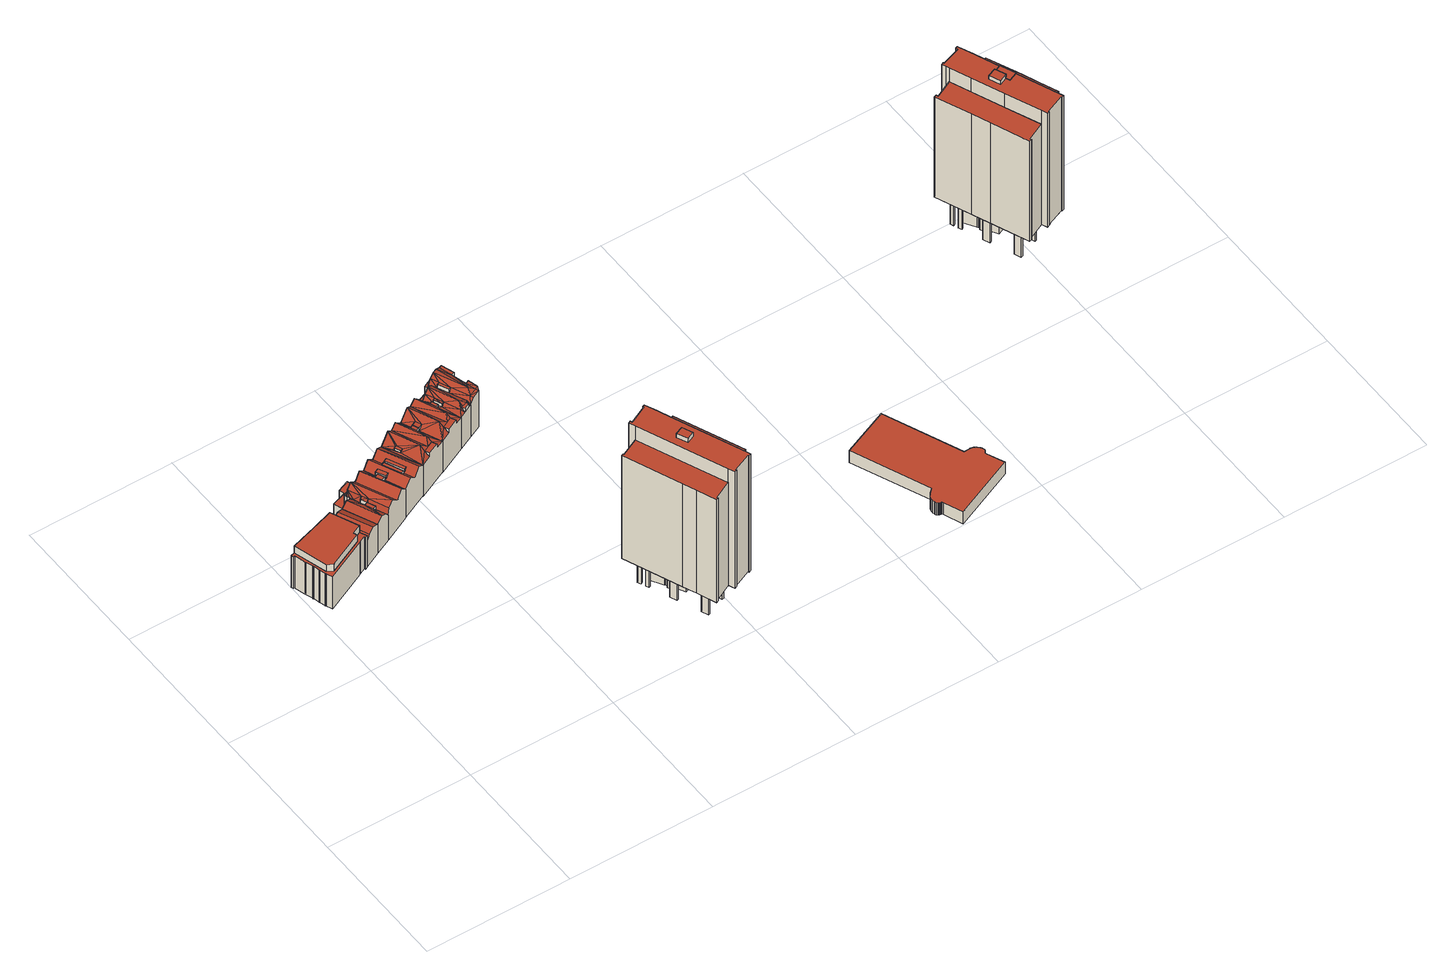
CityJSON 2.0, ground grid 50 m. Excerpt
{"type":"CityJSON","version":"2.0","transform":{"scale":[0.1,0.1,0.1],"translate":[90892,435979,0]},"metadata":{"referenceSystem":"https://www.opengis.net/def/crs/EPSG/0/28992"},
"CityObjects":{
"building1":{"type":"Building","attributes":{"measuredHeight":16.17,"yearOfConstruction":1994,"LAAGSTE_BOUWLAAG":"0","AANTAL_BOUWLAGEN":"5","AANTAL_ADRESSEN":"11","WIJK":"Delfshaven","PANDSOORT":"Ingesloten hoekpand","BUURT":"Nieuwe Westen","HOOGSTE_BOUWLAAG":"4"},"address":[{"CountryName":"Nederland","LocalityName":"Rotterdam","ThoroughfareNumber":"152-166","ThoroughfareName":"Schonebergerweg","PostalCode":"3023ZP"}],"children":["building1-1","building1-2"]},
"building1-1":{"type":"BuildingPart","parents":["building1"],"geometry":[{"type":"Solid","lod":"2","boundaries":[[[[0,1,2,3]],[[4,5,6,7]],[[8,9,10,11]],[[5,0,3,6]],[[7,12,13,4]],[[14,15,16,17]],[[12,18,19,13]],[[18,20,21,19]],[[22,21,20,23]],[[15,22,23,16]],[[24,25,26,27]],[[28,24,27,29]],[[30,28,29,31]],[[32,33,34,35]],[[35,36,37,32]],[[38,39,40,41]],[[42,10,9,43]],[[44,40,39,45]],[[33,30,31,34]],[[46,47,48,49]],[[25,14,17,26]],[[47,2,1,48]],[[50,51,52,53]],[[54,50,53,55]],[[56,54,55,57]],[[51,44,45,52]],[[57,42,43,56]],[[58,59,60,61]],[[59,62,63,60]],[[61,46,49,58]],[[62,8,11,63]],[[0,5,4,13,19,21,22,15,14,25,24,28,30,33,32,37,64,65,66,67,41,40,44,51,50,54,56,43,9,8,62,59,58,49,48,1]],[[26,17,16,23,20,18,12,7,6,3,2,47,46,61,60,63,11,10,42,57,55,53,52,45,39,38,68,69,70,71,36,35,34,31,29,27]],[[36,71,64,37]],[[65,64,71,70]],[[68,38,41,67]],[[70,69,66,65]],[[69,68,67,66]]]],"semantics":{"surfaces":[{"type":"WallSurface"},{"type":"RoofSurface"},{"type":"GroundSurface"},{"type":"ClosureSurface"}],"values":[[0,0,0,0,0,0,0,0,0,0,0,0,0,0,0,0,0,0,0,0,0,0,0,0,0,0,0,0,0,0,0,1,2,3,3,3,3,3]]}}]},
"building1-2":{"type":"BuildingPart","parents":["building1"],"geometry":[{"type":"Solid","lod":"2","boundaries":[[[[72,37,36,73,74]],[[75,76,41,67]],[[77,75,67,66]],[[72,78,64,37]],[[76,79,80,38,41]],[[73,80,79,74]],[[65,64,78,81]],[[81,77,66,65]],[[72,74,79,76,75,77,81,78]],[[36,71,70,69,68,38,80,73]],[[70,71,64,65]],[[65,66,69,70]],[[37,64,71,36]],[[67,41,38,68]],[[66,67,68,69]]]],"semantics":{"surfaces":[{"type":"WallSurface"},{"type":"RoofSurface"},{"type":"GroundSurface"},{"type":"ClosureSurface"}],"values":[[0,0,0,0,0,0,0,0,1,2,3,3,3,3,3]]}}]},
"building2":{"type":"Building","attributes":{"measuredHeight":13.47,"yearOfConstruction":1908,"LAAGSTE_BOUWLAAG":"-0.5","AANTAL_BOUWLAGEN":"5","AANTAL_ADRESSEN":"2","WIJK":"Delfshaven","PANDSOORT":"Tussenpand","BUURT":"Nieuwe Westen","HOOGSTE_BOUWLAAG":"2"},"address":[{"CountryName":"Nederland","LocalityName":"Rotterdam","ThoroughfareNumber":"299-299","ThoroughfareName":"Rochussenstraat","PostalCode":"3023DE"}],"geometry":[{"type":"Solid","lod":"2","boundaries":[[[[82,83,84]],[[85,86,87]],[[88,89,90,91]],[[92,90,89,93]],[[87,86,94,95,92,93,96,97,98,84,83]],[[99,100,101,97,96,102]],[[103,95,94,104]],[[105,106,107,108]],[[106,103,104,107]],[[108,99,102,88,91,105]],[[85,87,83,82]],[[103,106,105,91,90,92,95]],[[99,108,107,100]],[[97,101,82,84,98]],[[85,104,94]],[[85,94,86]],[[82,101,100,107,104,85]],[[88,102,96,93,89]]]],"semantics":{"surfaces":[{"type":"WallSurface"},{"type":"RoofSurface"},{"type":"GroundSurface"}],"values":[[0,0,0,0,0,0,0,0,0,0,1,1,1,1,1,1,1,2]]}}]},
"building3":{"type":"Building","attributes":{"measuredHeight":13.5,"yearOfConstruction":1908,"LAAGSTE_BOUWLAAG":"-0.5","AANTAL_BOUWLAGEN":"4","AANTAL_ADRESSEN":"3","WIJK":"Delfshaven","PANDSOORT":"Tussenpand","BUURT":"Nieuwe Westen","HOOGSTE_BOUWLAAG":"1"},"address":[{"CountryName":"Nederland","LocalityName":"Rotterdam","ThoroughfareNumber":"297-297","ThoroughfareName":"Rochussenstraat","PostalCode":"3023DE"}],"geometry":[{"type":"Solid","lod":"2","boundaries":[[[[109,105,108,110]],[[111,109,110,112]],[[113,114,115]],[[116,111,112,117]],[[116,117,118,114,113,119,120,121,122,123,124]],[[105,91,125,126,99,108]],[[126,122,121,127,128,99]],[[119,129,120]],[[123,125,91,124]],[[118,112,115]],[[118,117,112]],[[114,118,115]],[[127,129,128]],[[129,115,128]],[[115,112,110]],[[128,115,110]],[[128,110,108,99]],[[119,113,115,129]],[[105,109,111,116,124,91]],[[121,129,127]],[[121,120,129]],[[122,126,125,123]]]],"semantics":{"surfaces":[{"type":"WallSurface"},{"type":"RoofSurface"},{"type":"GroundSurface"}],"values":[[0,0,0,0,0,0,0,0,0,1,1,1,1,1,1,1,1,1,1,1,1,2]]}}]},
"building4":{"type":"Building","attributes":{"measuredHeight":14.55,"yearOfConstruction":1909,"LAAGSTE_BOUWLAAG":"-1","AANTAL_BOUWLAGEN":"5","AANTAL_ADRESSEN":"6","WIJK":"Delfshaven","PANDSOORT":"Tussenpand","BUURT":"Nieuwe Westen","HOOGSTE_BOUWLAAG":"3"},"address":[{"CountryName":"Nederland","LocalityName":"Rotterdam","ThoroughfareNumber":"291-291","ThoroughfareName":"Rochussenstraat","PostalCode":"3023DE"}],"children":["building4-1","building4-2"]},
"building4-1":{"type":"BuildingPart","attributes":{"measuredHeight":4.41},"parents":["building4"],"geometry":[{"type":"Solid","lod":"2","boundaries":[[[[130,131,132,133]],[[134,130,133,135]],[[136,134,135,137]],[[131,138,139,132]],[[140,141,142,143]],[[141,136,137,142]],[[133,132,139,143,142,137,135]],[[141,140,138,131,130,134,136]],[[138,140,143,139]]]],"semantics":{"surfaces":[{"type":"WallSurface"},{"type":"RoofSurface"},{"type":"GroundSurface"},{"type":"ClosureSurface"}],"values":[[0,0,0,0,0,0,1,2,3]]}}]},
"building4-2":{"type":"BuildingPart","attributes":{"measuredHeight":14.55},"parents":["building4"],"geometry":[{"type":"Solid","lod":"2","boundaries":[[[[144,145,118,117,146,123,122,147,120,114]],[[148,149,150]],[[151,152,143,139]],[[153,154,155]],[[156,157,158,159,160,150,149,155,154]],[[159,158,140,143,152]],[[161,151,139,138,162,163,164]],[[162,123,146,163]],[[159,165,166,160]],[[167,166,165,168]],[[169,167,168,170]],[[171,169,170,172]],[[147,122,157,156,173,174,175,176]],[[145,177,118]],[[114,178,144]],[[164,171,172,161]],[[145,144,178]],[[178,176,175]],[[149,148,153,155]],[[148,166,153]],[[146,117,171]],[[177,178,169]],[[153,156,154]],[[117,177,171]],[[169,171,177]],[[146,171,163]],[[166,173,153]],[[114,120,147,176,178]],[[160,148,150]],[[166,148,160]],[[171,164,163]],[[117,118,177]],[[178,175,169]],[[153,173,156]],[[166,167,174,173]],[[175,174,167,169]],[[145,178,177]],[[152,151,161,172,170,168,165,159]],[[122,123,162,138,140,158,157]],[[140,138,139,143]]]],"semantics":{"surfaces":[{"type":"WallSurface"},{"type":"RoofSurface"},{"type":"GroundSurface"},{"type":"ClosureSurface"}],"values":[[0,0,0,0,0,0,0,0,0,0,0,0,0,0,0,0,1,1,1,1,1,1,1,1,1,1,1,1,1,1,1,1,1,1,1,1,1,1,2,3]]}}]},
"building5":{"type":"Building","attributes":{"measuredHeight":15.19,"yearOfConstruction":1909,"LAAGSTE_BOUWLAAG":"0","AANTAL_BOUWLAGEN":"4","AANTAL_ADRESSEN":"7","WIJK":"Delfshaven","PANDSOORT":"Tussenpand","BUURT":"Nieuwe Westen","HOOGSTE_BOUWLAAG":"3"},"address":[{"CountryName":"Nederland","LocalityName":"Rotterdam","ThoroughfareNumber":"289-289","ThoroughfareName":"Rochussenstraat","PostalCode":"3023DE"}],"children":["building5-1","building5-2","building5-3"],"geometry":[{"type":"Solid","lod":"2","boundaries":[[[[179,180,181]],[[180,182,183,181]],[[182,184,183]],[[179,181,183,184]],[[185,186,187]],[[186,188,189,187]],[[188,190,189]],[[189,190,185,187]],[[191,192,193,194]],[[195,191,194]],[[192,196,193]],[[196,195,194,193]],[[156,197,198,199,200,201,202]],[[203,204,199,198,205,206]],[[207,160,208,209,210,206,205]],[[160,207,197,156,154,150]],[[209,211,212,210]],[[203,213,214,204]],[[211,214,213,212]],[[199,204,214]],[[199,214,200]],[[160,150,154,156,202,208],[180,179,184,182]],[[203,206,210,212,213]],[[201,211,209,208,202],[185,190,188,186]],[[200,214,211,201],[195,196,192,191]],[[207,205,198,197]]]],"semantics":{"surfaces":[{"type":"WallSurface"},{"type":"RoofSurface"},{"type":"GroundSurface"}],"values":[[0,0,0,1,0,0,0,1,0,0,0,1,0,0,0,0,0,0,0,1,1,1,1,1,1,2]]}}]},
"building5-1":{"type":"BuildingInstallation","parents":["building5"],"geometry":[{"type":"MultiSurface","lod":"2","boundaries":[[[196,195,194,193]],[[191,192,193,194]],[[195,191,194]],[[192,196,193]]],"semantics":{"surfaces":[{"type":"RoofSurface"},{"type":"WallSurface"}],"values":[0,1,1,1]}}]},
"building5-2":{"type":"BuildingInstallation","parents":["building5"],"geometry":[{"type":"MultiSurface","lod":"2","boundaries":[[[179,181,183,184]],[[179,180,181]],[[180,182,183,181]],[[182,184,183]]],"semantics":{"surfaces":[{"type":"RoofSurface"},{"type":"WallSurface"}],"values":[0,1,1,1]}}]},
"building5-3":{"type":"BuildingInstallation","parents":["building5"],"geometry":[{"type":"MultiSurface","lod":"2","boundaries":[[[189,190,185,187]],[[185,186,187]],[[186,188,189,187]],[[188,190,189]]],"semantics":{"surfaces":[{"type":"RoofSurface"},{"type":"WallSurface"}],"values":[0,1,1,1]}}]},
"building6":{"type":"Building","attributes":{"measuredHeight":16.14,"yearOfConstruction":1908,"LAAGSTE_BOUWLAAG":0,"AANTAL_BOUWLAGEN":4,"AANTAL_ADRESSEN":5,"WIJK":"Delfshaven","PANDSOORT":"Tussenpand","BUURT":"Nieuwe Westen","HOOGSTE_BOUWLAAG":3},"address":[{"CountryName":"Nederland","LocalityName":"Rotterdam","ThoroughfareNumber":"285-285","ThoroughfareName":"Rochussenstraat","PostalCode":"3023DE"}],"children":["building6-1"],"geometry":[{"type":"Solid","lod":"2","boundaries":[[[[215,216,217,218]],[[217,216,219,220]],[[220,219,221]],[[218,217,220,221,222]],[[223,224,225,226,227,199,228,229]],[[230,231,232,233]],[[234,235,236,237]],[[231,238,204,232]],[[235,230,233,236]],[[239,240,241]],[[241,240,242]],[[243,244,245]],[[226,246,227]],[[247,248,249,250]],[[251,252,253]],[[225,224,239]],[[204,238,249,248,228,199]],[[229,247,250,234,237,244,243,251,253,223]],[[227,246,199]],[[246,241,242]],[[199,246,242]],[[252,245,236]],[[245,244,237]],[[239,254,240]],[[254,252,236]],[[239,223,254]],[[223,253,254]],[[253,252,254]],[[236,245,237]],[[224,223,239]],[[226,225,239,241,246]],[[233,254,236]],[[233,240,254]],[[233,242,240]],[[233,232,242]],[[222,232,218]],[[204,199,219]],[[216,204,219]],[[215,218,204]],[[204,218,232]],[[219,199,242]],[[242,232,222]],[[215,204,216]],[[219,242,221]],[[221,242,222]],[[235,234,250,249,238,231,230]],[[245,252,251,243]],[[229,228,248,247]]]],"semantics":{"surfaces":[{"type":"WallSurface"},{"type":"RoofSurface"},{"type":"GroundSurface"}],"values":[[0,0,0,1,0,0,0,0,0,0,0,0,0,0,0,0,0,0,1,1,1,1,1,1,1,1,1,1,1,1,1,1,1,1,1,1,1,1,1,1,1,1,1,1,1,1,1,2]]}}]},
"building6-1":{"type":"BuildingInstallation","parents":["building6"],"geometry":[{"type":"MultiSurface","lod":"2","boundaries":[[[215,216,217,218]],[[217,216,219,220]],[[220,219,221]],[[218,217,220,221,222]]],"semantics":{"surfaces":[{"type":"WallSurface"},{"type":"RoofSurface"}],"values":[0,0,0,1]}}]},
"building7":{"type":"Building","attributes":{"measuredHeight":16.16,"yearOfConstruction":1908,"LAAGSTE_BOUWLAAG":-1,"AANTAL_BOUWLAGEN":5,"AANTAL_ADRESSEN":5,"WIJK":"Delfshaven","PANDSOORT":"Tussenpand","BUURT":"Nieuwe Westen","HOOGSTE_BOUWLAAG":3},"address":[{"CountryName":"Nederland","LocalityName":"Rotterdam","ThoroughfareNumber":"281-281","ThoroughfareName":"Rochussenstraat","PostalCode":"3023DE"}],"children":["building7-1"],"geometry":[{"type":"Solid","lod":"2","boundaries":[[[[255,256,257]],[[258,259,256,255]],[[260,259,258]],[[260,258,255,257]],[[261,262,263,264]],[[265,261,264,266]],[[262,234,237,263]],[[267,265,266,268]],[[267,268,269,270,271,272,273,274,275,276,277]],[[278,279,280]],[[271,270,281]],[[274,279,278,282,283,223,284,275]],[[272,285,273]],[[282,286,283]],[[223,253,244,237,234,250,287,284]],[[276,287,250,277]],[[288,264,289]],[[288,266,264]],[[290,264,263]],[[289,264,290]],[[253,256,244]],[[237,259,260]],[[256,290,257]],[[263,237,260]],[[257,263,260]],[[244,259,237]],[[223,256,253]],[[290,263,257]],[[244,256,259]],[[256,223,290]],[[271,281,285,272]],[[289,286,282,278,280]],[[289,290,286]],[[283,286,223]],[[286,290,223]],[[274,273,288]],[[285,281,266]],[[269,268,266]],[[270,269,281]],[[281,269,266]],[[288,285,266]],[[273,285,288]],[[277,250,234,262,261,265,267]],[[280,288,289]],[[274,280,279]],[[274,288,280]],[[275,284,287,276]]]],"semantics":{"surfaces":[{"type":"WallSurface"},{"type":"RoofSurface"},{"type":"GroundSurface"}],"values":[[0,0,0,1,0,0,0,0,0,0,0,0,0,0,0,0,1,1,1,1,1,1,1,1,1,1,1,1,1,1,1,1,1,1,1,1,1,1,1,1,1,1,1,1,1,1,2]]}}]},
"building7-1":{"type":"BuildingInstallation","parents":["building7"],"geometry":[{"type":"MultiSurface","lod":"2","boundaries":[[[255,256,257]],[[258,259,256,255]],[[260,259,258]],[[260,258,255,257]]],"semantics":{"surfaces":[{"type":"WallSurface"},{"type":"RoofSurface"}],"values":[0,0,0,1]}}]},
"building8":{"type":"Building","attributes":{"measuredHeight":15.96,"yearOfConstruction":1909,"LAAGSTE_BOUWLAAG":-1,"AANTAL_BOUWLAGEN":5,"AANTAL_ADRESSEN":3,"WIJK":"Delfshaven","PANDSOORT":"Tussenpand","BUURT":"Nieuwe Westen","HOOGSTE_BOUWLAAG":3},"address":[{"CountryName":"Nederland","LocalityName":"Rotterdam","ThoroughfareNumber":"279-279","ThoroughfareName":"Rochussenstraat","PostalCode":"3023DE"}],"children":["building8-1"]},
"building8-1":{"type":"BuildingPart","parents":["building8"],"geometry":[{"type":"Solid","lod":"2","boundaries":[[[[276,291,292,293,294]],[[295,276,294,296]],[[297,298,299,300,301]],[[302,303,304,305]],[[301,302,305,297]],[[296,304,303,295]],[[299,298,297,305,304,296,294,293,292,306,307,308]],[[301,300,309,310,311,291,276,295,303,302]],[[308,307,310,309]],[[306,292,291,311]],[[307,306,311,310]],[[299,308,309,300]]]],"semantics":{"surfaces":[{"type":"WallSurface"},{"type":"RoofSurface"},{"type":"GroundSurface"},{"type":"ClosureSurface"}],"values":[[0,0,0,0,0,0,1,2,3,3,3,3]]}}]},
"building9":{"type":"Building","children":["building9-1"],"geometry":[{"type":"Solid","lod":"2","boundaries":[[[[312,313,314]],[[315,316,317]],[[315,317,312,314]],[[313,318,316,315,314]],[[319,274,275,320]],[[299,308,321,322]],[[323,324,325,326]],[[327,325,324]],[[307,306,328,329]],[[306,292,269,328]],[[308,307,329,321]],[[299,322,319,320,300]],[[274,273,270,269,292,291,275]],[[330,323,326]],[[329,331,321]],[[331,332,321]],[[331,330,333]],[[329,327,330]],[[331,329,330]],[[328,327,329]],[[327,323,330]],[[327,324,323]],[[317,316,333]],[[332,312,319]],[[313,331,318]],[[319,312,317]],[[331,316,318]],[[333,316,331]],[[312,332,313]],[[274,317,333]],[[319,317,274]],[[332,331,313]],[[333,330,326]],[[270,325,269]],[[325,327,328]],[[269,325,328]],[[274,333,326]],[[326,325,273]],[[273,325,270]],[[274,326,273]],[[322,332,319]],[[322,321,332]],[[310,309,300,320,275,291,311]],[[300,309,308,299]],[[311,291,292,306]],[[309,310,307,308]],[[310,311,306,307]]]],"semantics":{"surfaces":[{"type":"WallSurface"},{"type":"RoofSurface"},{"type":"GroundSurface"},{"type":"ClosureSurface"}],"values":[[0,0,0,1,0,0,0,0,0,0,0,0,0,0,1,1,1,1,1,1,1,1,1,1,1,1,1,1,1,1,1,1,1,1,1,1,1,1,1,1,1,1,2,3,3,3,3]]}}]},
"building9-1":{"type":"BuildingInstallation","parents":["building9"],"geometry":[{"type":"MultiSurface","lod":"2","boundaries":[[[312,313,314]],[[315,316,317]],[[315,317,312,314]],[[313,318,316,315,314]]],"semantics":{"surfaces":[{"type":"WallSurface"},{"type":"RoofSurface"}],"values":[0,0,0,1]}}]},
"building10":{"type":"Building","attributes":{"measuredHeight":58.05,"yearOfConstruction":2001,"LAAGSTE_BOUWLAAG":"0","AANTAL_BOUWLAGEN":"18","AANTAL_ADRESSEN":"73","WIJK":"Delfshaven","PANDSOORT":"Tussenpand","BUURT":"Nieuwe Westen","HOOGSTE_BOUWLAAG":"17"},"address":[{"CountryName":"Nederland","LocalityName":"Rotterdam","ThoroughfareNumber":"411-579","ThoroughfareName":"Coolhaven","PostalCode":"3023BA"}],"geometry":[{"type":"Solid","lod":"2","boundaries":[[[[334,335,336,337,338,339,340,341,342,343,344,345,346,347,348,349,350,351,352,353,354,355,356,357,358,359,360,361,362,363,364,365],[366,367,368,369],[370,371,372,373,374,375,376,377,378,379,380,381],[382,383,384,385],[386,387,388,389],[390,391,392,393],[394,395,396,397],[398,399,400,401],[402,403,404,405],[406,407,408,409],[410,411,412,413],[414,415,416,417],[418,419,420,421]],[[422,423,421,420]],[[424,425,345,344]],[[341,340,426,427,428]],[[429,364,363,430,431]],[[432,430,363,362]],[[431,427,426,429]],[[433,434,359,358]],[[435,432,362,361]],[[436,437,348,347]],[[437,438,349,348]],[[438,439,350,349]],[[439,440,351,350]],[[440,441,352,351]],[[441,442,353,352]],[[443,444,400,399]],[[423,445,418,421]],[[446,447,403,402]],[[448,449,377,376]],[[450,451,356,355]],[[452,446,402,405]],[[445,453,419,418]],[[454,455,369,368]],[[453,422,420,419]],[[456,457,406,409]],[[447,458,404,403]],[[444,459,401,400]],[[460,450,355,354]],[[461,462,386,389]],[[463,464,417,416]],[[465,466,467,468]],[[469,470,396,395]],[[458,452,405,404]],[[425,471,346,345]],[[472,473,394,397]],[[474,454,368,367]],[[475,456,409,408]],[[457,476,407,406]],[[477,463,416,415]],[[464,478,414,417]],[[479,480,411,410]],[[470,472,397,396]],[[481,482,413,412]],[[478,477,415,414]],[[483,484,339,338]],[[476,475,408,407]],[[455,485,366,369]],[[459,486,398,401]],[[486,443,399,398]],[[480,481,412,411]],[[473,469,395,394]],[[485,474,367,366]],[[482,479,410,413]],[[487,488,489,490]],[[491,492,493,337,494]],[[337,336,495,494]],[[434,496,360,359]],[[497,498,370,381]],[[498,499,371,370]],[[499,500,372,371]],[[500,501,373,372]],[[501,502,374,373]],[[503,504,391,390]],[[449,505,378,377]],[[506,507,393,392]],[[508,461,389,388]],[[509,510,383,382]],[[510,511,384,383]],[[502,512,375,374]],[[512,448,376,375]],[[513,514,380,379]],[[514,497,381,380]],[[505,513,379,378]],[[511,515,385,384]],[[515,509,382,385]],[[507,503,390,393]],[[504,506,392,391]],[[462,516,387,386]],[[516,508,388,387]],[[339,484,492,491,517]],[[493,483,338,337]],[[466,487,490,467]],[[518,519,335,334]],[[496,435,361,360]],[[488,465,468,489]],[[429,520,365,364]],[[520,518,334,365]],[[521,522,343,342]],[[442,460,354,353]],[[523,433,358,357]],[[519,495,336,335]],[[522,424,344,343]],[[517,426,340,339]],[[428,521,342,341]],[[436,347,346,471,524]],[[451,525,523,357,356]],[[451,436,524,525]],[[525,524,471,425,424,522,521,428,427,431,430,432,435,496,434,433,523],[467,490,489,468]],[[426,517,491,494,495,519,518,520,429]],[[465,488,487,466]],[[451,450,460,442,441,440,439,438,437,436]],[[470,469,473,472]],[[452,458,447,446]],[[423,422,453,445]],[[474,485,455,454]],[[476,457,456,475]],[[464,463,477,478]],[[499,498,497,514,513,505,449,448,512,502,501,500]],[[511,510,509,515]],[[506,504,503,507]],[[508,516,462,461]],[[484,483,493,492]],[[444,443,486,459]],[[481,480,479,482]]]],"semantics":{"surfaces":[{"type":"OuterCeilingSurface"},{"type":"WallSurface"},{"type":"RoofSurface"},{"type":"GroundSurface"}],"values":[[0,1,1,1,1,1,1,1,1,1,1,1,1,1,1,1,1,1,1,1,1,1,1,1,1,1,1,1,1,1,1,1,1,1,1,1,1,1,1,1,1,1,1,1,1,1,1,1,1,1,1,1,1,1,1,1,1,1,1,1,1,1,1,1,1,1,1,1,1,1,1,1,1,1,1,1,1,1,1,1,1,1,1,1,1,1,1,1,1,1,1,1,1,1,1,1,1,2,2,2,2,3,3,3,3,3,3,3,3,3,3,3,3,3]]}}]},
"building11":{"type":"Building","attributes":{"measuredHeight":16.43,"yearOfConstruction":1909,"LAAGSTE_BOUWLAAG":"-1","AANTAL_BOUWLAGEN":"5","AANTAL_ADRESSEN":"2","WIJK":"Delfshaven","PANDSOORT":"Ingesloten hoekpand","BUURT":"Nieuwe Westen","HOOGSTE_BOUWLAAG":"3"},"address":[{"CountryName":"Nederland","LocalityName":"Rotterdam","ThoroughfareNumber":"341","ThoroughfareName":"Heemraadssingel","PostalCode":"3023BJ"}],"geometry":[{"type":"Solid","lod":"2","boundaries":[[[[526,527,528,529,530,531,532,533,534,535]],[[533,301,536,534]],[[537,538,539]],[[319,320,540,541,542]],[[538,543,544,539]],[[530,529,545]],[[535,546,547,526]],[[548,549,550,551]],[[552,548,551,553]],[[554,552,553,555]],[[546,554,555,547]],[[527,556,528]],[[549,536,301,320,319,550]],[[531,541,540,532]],[[557,544,543]],[[541,558,542]],[[531,530,545]],[[541,559,558]],[[531,559,541]],[[531,545,559]],[[542,558,319]],[[544,551,550]],[[558,537,539]],[[557,551,544]],[[319,539,550]],[[558,539,319]],[[539,544,550]],[[549,548,552,554,546,535,534,536]],[[560,553,537]],[[537,553,557]],[[560,537,558]],[[553,551,557]],[[529,556,545]],[[529,528,556]],[[556,547,555]],[[559,545,560]],[[560,556,555]],[[545,556,560]],[[527,526,547,556]],[[537,557,543,538]],[[560,555,553]],[[559,560,558]],[[533,532,540,320,301]]]],"semantics":{"surfaces":[{"type":"WallSurface"},{"type":"RoofSurface"},{"type":"GroundSurface"}],"values":[[0,0,0,0,0,0,0,0,0,0,0,0,0,0,0,1,1,1,1,1,1,1,1,1,1,1,1,1,1,1,1,1,1,1,1,1,1,1,1,1,1,1,2]]}}]},
"building12":{"type":"Building","attributes":{"measuredHeight":5.02,"yearOfConstruction":1946,"LAAGSTE_BOUWLAAG":"0","AANTAL_BOUWLAGEN":"1","AANTAL_ADRESSEN":"3","WIJK":"Delfshaven","PANDSOORT":"Tussenpand","BUURT":"Nieuwe Westen","HOOGSTE_BOUWLAAG":"0"},"address":[{"CountryName":"Nederland","LocalityName":"Rotterdam","ThoroughfareNumber":"367-375","ThoroughfareName":"Coolhaven","PostalCode":"3015GC"}],"geometry":[{"type":"Solid","lod":"2","boundaries":[[[[561,562,563,564]],[[565,566,567,568]],[[569,570,571,572]],[[570,573,574,571]],[[575,576,577,578]],[[576,561,564,577]],[[579,580,581,582]],[[562,583,584,563]],[[583,585,586,584]],[[587,579,582,588]],[[585,589,590,586]],[[591,592,593,594]],[[595,596,597,598]],[[580,599,600,581]],[[601,602,603,604]],[[605,606,607,608]],[[609,610,611,612]],[[613,587,588,614]],[[615,616,617,618]],[[589,619,620,590]],[[619,591,594,620]],[[616,621,622,617]],[[592,609,612,593]],[[623,595,598,624]],[[610,613,614,611]],[[625,626,627,628]],[[602,629,630,603]],[[621,631,632,622]],[[633,605,608,634]],[[635,636,637,638]],[[639,623,624,640]],[[641,642,643,644]],[[626,645,646,627]],[[606,647,648,607]],[[649,565,568,650]],[[596,649,650,597]],[[566,569,572,567]],[[629,633,634,630]],[[573,575,578,574]],[[651,641,644,652]],[[631,635,638,632]],[[642,625,628,643]],[[645,615,618,646]],[[647,639,640,648]],[[636,601,604,637]],[[599,651,652,600]],[[624,598,597,650,568,567,572,571,574,578,577,564,563,584,586,590,620,594,593,612,611,614,588,582,581,600,652,644,643,628,627,646,618,617,622,632,638,637,604,603,630,634,608,607,648,640]],[[565,649,596,595,623,639,647,606,605,633,629,602,601,636,635,631,621,616,615,645,626,625,642,641,651,599,580,579,587,613,610,609,592,591,619,589,585,583,562,561,576,575,573,570,569,566]]]],"semantics":{"surfaces":[{"type":"WallSurface"},{"type":"RoofSurface"},{"type":"GroundSurface"}],"values":[[0,0,0,0,0,0,0,0,0,0,0,0,0,0,0,0,0,0,0,0,0,0,0,0,0,0,0,0,0,0,0,0,0,0,0,0,0,0,0,0,0,0,0,0,0,0,1,2]]}}]},
"building13":{"type":"Building","attributes":{"measuredHeight":57.86,"yearOfConstruction":2002,"LAAGSTE_BOUWLAAG":"0","AANTAL_BOUWLAGEN":"2","AANTAL_ADRESSEN":"74","WIJK":"Rotterdam Centrum","PANDSOORT":"Tussenpand","BUURT":"Dijkzigt","HOOGSTE_BOUWLAAG":"1"},"address":[{"CountryName":"Nederland","LocalityName":"Rotterdam","ThoroughfareNumber":"111-279","ThoroughfareName":"Coolhaven","PostalCode":"3015GC"}],"children":["building13-1","building13-2","building13-3"]},
"building13-1":{"type":"BuildingPart","attributes":{"measuredHeight":47.68},"parents":["building13"],"geometry":[{"type":"Solid","lod":"2","boundaries":[[[[653,654,655,656,657,658,659,660,661,662,663,664,665,666,667,668,669],[670,671,672,673],[674,675,676,677],[678,679,680,681]],[[682,683,675,674]],[[684,685,660,659]],[[686,687,679,678]],[[688,689,681,680]],[[690,691,658,657]],[[683,692,676,675]],[[693,682,674,677]],[[694,695,666,665]],[[696,697,668,667]],[[697,698,669,668]],[[698,699,653,669]],[[699,700,654,653]],[[700,701,655,654]],[[701,702,656,655]],[[703,660,685,690,657,704]],[[702,704,657,656]],[[695,696,667,666]],[[705,706,673,672]],[[707,705,672,671]],[[691,684,659,658]],[[708,707,671,670]],[[703,709,661,660]],[[709,710,662,661]],[[687,688,680,679]],[[689,686,678,681]],[[692,693,677,676]],[[706,708,670,673]],[[697,696,695,694,711,712,710,709,703,704,702,701,700,699,698]],[[688,687,686,689]],[[682,693,692,683]],[[705,707,708,706]],[[690,685,684,691]],[[712,711,664,663]],[[711,694,665,664]],[[710,712,663,662]]]],"semantics":{"surfaces":[{"type":"OuterCeilingSurface"},{"type":"WallSurface"},{"type":"RoofSurface"},{"type":"GroundSurface"},{"type":"ClosureSurface"}],"values":[[0,1,1,1,1,1,1,1,1,1,1,1,1,1,1,1,1,1,1,1,1,1,1,1,1,1,1,1,2,3,3,3,3,4,4,4]]}}]},
"building13-2":{"type":"BuildingPart","attributes":{"measuredHeight":57.86},"parents":["building13"],"geometry":[{"type":"Solid","lod":"2","boundaries":[[[[713,714,715,716,717,718,719,720,721,722,723,724,725,726,727,728,665,664,663,662,729,730,731,732,733,734],[735,736,737,738],[739,740,741,742],[743,744,745,746],[747,748,749,750]],[[751,752,748,747]],[[753,754,736,735]],[[755,756,723,722]],[[757,758,717,716]],[[758,759,718,717]],[[760,757,716,715]],[[761,762,763,764]],[[765,766,738,737]],[[767,768,761,764,769]],[[770,768,767,771]],[[772,773,741,740]],[[774,713,734,775,776]],[[720,777,778,779,721]],[[779,755,722,721]],[[777,780,781,778]],[[780,782,783,781]],[[782,774,776,783]],[[784,785,786,787]],[[788,789,745,744]],[[785,767,769,786]],[[773,790,742,741]],[[791,751,747,750]],[[766,753,735,738]],[[792,793,730,729]],[[794,795,733,732]],[[795,775,734,733]],[[756,796,724,723]],[[793,797,731,730]],[[798,770,771,799]],[[789,800,746,745]],[[800,801,743,746]],[[797,794,732,731]],[[729,662,710,802,792]],[[694,665,728,803,804]],[[712,711,805,806,784,787]],[[807,803,728,727]],[[710,712,787,802]],[[711,694,804,805]],[[759,808,719,718]],[[809,807,727,726]],[[799,810,763,762,798]],[[799,806,805,810]],[[801,788,744,743]],[[752,811,749,748]],[[812,760,715,714]],[[811,791,750,749]],[[790,813,739,742]],[[814,809,726,725]],[[754,765,737,736]],[[796,814,725,724]],[[813,772,740,739]],[[770,798,762,761,768]],[[799,771,767,785,784,806]],[[786,769,764,763,810,805,804,803,807,809,814,796,756,755,779,778,781,783,776,775,795,794,797,793,792,802,787]],[[772,813,790,773]],[[765,754,753,766]],[[788,801,800,789]],[[752,751,791,811]],[[758,757,760,812,808,759]],[[714,713,774,782]],[[711,712,663,664]],[[662,663,712,710]],[[720,719,780,777]],[[782,780,719,808,812,714]],[[664,665,694,711]]]],"semantics":{"surfaces":[{"type":"OuterCeilingSurface"},{"type":"WallSurface"},{"type":"RoofSurface"},{"type":"GroundSurface"},{"type":"ClosureSurface"}],"values":[[0,1,1,1,1,1,1,1,1,1,1,1,1,1,1,1,1,1,1,1,1,1,1,1,1,1,1,1,1,1,1,1,1,1,1,1,1,1,1,1,1,1,1,1,1,1,1,1,1,1,1,1,2,2,2,3,3,3,3,3,4,4,4,4,4,4]]}}]},
"building13-3":{"type":"BuildingPart","attributes":{"measuredHeight":50.57},"parents":["building13"],"geometry":[{"type":"Solid","lod":"2","boundaries":[[[[815,816,714,713,817,818,819,820,821,822,823,824,720,719,825,826,827,828,829,830],[831,832,833,834],[835,836,837,838],[839,840,841,842],[843,844,845,846]],[[847,848,838,837]],[[849,812,714,816]],[[850,851,844,843]],[[852,853,842,841]],[[854,855,840,839]],[[851,856,845,844]],[[848,857,835,838]],[[858,859,832,831]],[[860,861,823,822]],[[853,854,839,842]],[[774,862,817,713]],[[863,864,834,833]],[[865,847,837,836]],[[864,858,831,834]],[[857,865,836,835]],[[859,863,833,832]],[[808,866,825,719]],[[866,867,826,825]],[[867,868,827,826]],[[868,869,828,827]],[[869,870,829,828]],[[871,872,815,830]],[[855,852,841,840]],[[856,873,846,845]],[[861,874,824,823]],[[862,875,818,817]],[[875,876,819,818]],[[873,850,843,846]],[[876,877,820,819]],[[877,878,821,820]],[[878,860,822,821]],[[874,777,720,824]],[[870,871,830,829]],[[872,849,816,815]],[[878,877,876,875,862,774,782,780,777,874,861,860]],[[867,866,808,812,849,872,871,870,869,868]],[[848,847,865,857]],[[856,851,850,873]],[[852,855,854,853]],[[858,864,863,859]],[[777,780,719,720]],[[782,774,713,714]],[[714,812,808,719,780,782]]]],"semantics":{"surfaces":[{"type":"OuterCeilingSurface"},{"type":"WallSurface"},{"type":"RoofSurface"},{"type":"GroundSurface"},{"type":"ClosureSurface"}],"values":[[0,1,1,1,1,1,1,1,1,1,1,1,1,1,1,1,1,1,1,1,1,1,1,1,1,1,1,1,1,1,1,1,1,1,1,2,3,3,3,3,3,4,4,4]]}}]}
},
"vertices":[
[33,805,137],[32,806,137],[32,806,3],[33,805,3],[40,786,137],[34,805,137],[34,805,3],[40,786,3],[26,827,137],[26,828,137],[26,828,3],[26,827,3],[40,785,3],[40,785,137],[41,783,137],[40,783,137],[40,783,3],[41,783,3],[39,785,3],[39,785,137],[39,784,3],[39,784,137],[39,783,137],[39,783,3],[190,829,137],[49,763,137],[49,763,3],[190,829,3],[193,831,137],[193,831,3],[214,840,137],[214,840,3],[224,840,137],[216,836,137],[216,836,3],[224,840,3],[213,863,3],[213,863,137],[13,904,3],[0,901,3],[0,901,137],[13,904,137],[26,829,3],[26,829,137],[3,892,137],[3,892,3],[33,807,3],[33,806,3],[33,806,137],[33,807,137],[18,857,137],[7,893,137],[7,893,3],[18,857,3],[19,854,137],[19,854,3],[27,830,137],[27,830,3],[34,807,137],[28,827,137],[28,827,3],[34,807,3],[27,827,137],[27,827,3],[183,848,137],[186,836,137],[67,780,137],[46,791,137],[46,791,3],[67,780,3],[186,836,3],[183,848,3],
[213,863,165],[173,954,3],[173,954,165],[46,791,165],[13,904,165],[67,780,165],[183,848,165],[105,933,165],[105,933,3],[186,836,165],
[220,885,128],[206,879,128],[206,879,105],[207,911,128],[195,905,105],[195,905,128],[225,985,5],[170,960,5],[170,960,100],[225,985,100],[173,954,100],[173,954,5],[175,948,105],[175,948,100],[224,840,5],[224,840,105],[213,863,105],[279,866,128],[257,856,139],[237,847,128],[279,866,5],[187,955,100],[187,955,128],[229,974,100],[207,964,100],[207,964,139],[229,974,128],
[252,985,100],[252,985,140],[273,994,100],[273,994,127],[304,956,127],[304,956,112],[293,951,127],[285,999,100],[285,999,112],[295,977,112],[316,929,127],[316,929,112],[333,891,112],[333,891,6],[281,1010,6],[281,1010,100],[225,985,6],[279,866,6],[323,886,128],[302,877,140],[305,924,127],
[312,1082,6],[264,1066,6],[264,1066,49],[312,1082,49],[307,1100,6],[307,1100,49],[346,1115,6],[346,1115,49],[275,1029,6],[275,1029,49],[364,1072,6],[351,1102,6],[351,1102,49],[364,1072,49],
[304,956,125],[295,977,125],[281,1010,112],[333,891,111],[373,1015,140],[386,1021,140],[386,1021,127],[275,1029,111],[364,1072,111],[383,992,140],[396,998,127],[396,998,140],[425,934,126],[425,934,6],[367,1064,6],[367,1064,111],[367,1064,127],[277,1021,111],[278,1020,6],[278,1020,112],[277,1021,112],[344,1052,111],[344,1052,151],[322,1041,126],[322,1041,111],[298,1030,151],[298,1030,111],[282,1023,134],[282,1023,111],[403,924,150],[381,913,126],[357,902,151],[340,895,134],[301,980,134],[311,960,134],
[397,1036,141],[385,1030,129],[385,1030,141],[400,998,130],[400,998,142],[412,1004,142],[445,984,139],[455,988,128],[455,988,139],[427,1049,129],[427,1049,139],[417,1044,139],[431,1052,129],[460,991,129],[460,991,140],[431,1052,140],[441,1056,140],[469,995,140],[425,934,9],[515,976,9],[515,976,135],[494,967,152],[472,956,126],[449,945,150],[458,1105,118],[458,1105,135],[457,1108,9],[457,1108,118],[367,1064,9],[390,1075,150],[413,1086,126],[413,1086,118],[414,1085,126],[414,1085,118],[436,1095,118],[436,1095,152],
[488,1075,147],[479,1071,139],[479,1071,148],[488,1075,148],[488,1050,139],[488,1050,148],[498,1054,148],[489,1073,148],[615,1023,135],[587,1010,135],[587,1010,152],[550,993,152],[550,993,135],[515,976,6],[615,1023,6],[511,1130,60],[492,1121,60],[492,1121,167],[511,1130,151],[557,1151,60],[529,1138,60],[529,1138,167],[557,1151,135],[458,1105,60],[579,1026,152],[561,1017,151],[561,1017,152],[537,1024,167],[574,1115,148],[574,1115,135],[563,1110,148],[542,1008,152],[555,1156,6],[457,1108,6],[457,1108,60],[555,1156,60],[582,1095,148],[571,1090,148],[582,1095,135],[572,1040,167],
[583,1095,148],[583,1095,135],[597,1102,148],[573,1115,148],[573,1115,135],[588,1122,148],[609,1176,60],[591,1167,60],[591,1167,166],[609,1176,151],[628,1184,60],[628,1184,166],[654,1196,60],[654,1196,135],[659,1187,135],[671,1159,135],[671,1159,150],[680,1139,150],[680,1139,135],[712,1068,135],[712,1068,5],[651,1204,5],[651,1204,60],[687,1057,151],[687,1057,135],[678,1074,151],[663,1155,150],[649,1039,151],[649,1039,135],[615,1023,5],[671,1135,150],[641,1055,151],[555,1156,5],[671,1086,166],[661,1065,151],[636,1069,166],
[659,1187,5],[659,1187,93],[654,1196,93],[651,1204,93],[652,1204,5],[652,1204,93],[701,1237,93],[706,1226,93],[712,1211,93],[712,1211,5],[701,1237,5],[700,1237,5],[647,1214,5],[647,1214,93],[700,1237,93],[672,1193,93],[687,1200,93],[704,1208,93],[704,1208,5],[687,1200,5],[672,1193,5],
[753,1088,140],[749,1096,153],[753,1088,153],[732,1078,153],[727,1088,153],[732,1078,138],[733,1090,153],[761,1091,139],[761,1091,5],[704,1208,154],[712,1211,139],[691,1133,150],[678,1161,150],[678,1161,138],[691,1133,138],[685,1164,151],[672,1193,151],[687,1200,164],[698,1136,151],[730,1107,164],[754,1100,155],[721,1084,151],
[1023,459,75],[1031,462,75],[1127,235,75],[1124,233,75],[1122,237,75],[1118,235,75],[1057,210,75],[1084,146,75],[1076,142,75],[1074,146,75],[1012,119,75],[1014,116,75],[1006,113,75],[997,134,75],[937,103,75],[938,100,75],[930,97,75],[904,161,75],[886,204,75],[806,397,75],[813,400,75],[815,397,75],[874,425,75],[865,446,75],[873,450,75],[876,443,75],[937,473,75],[935,476,75],[943,479,75],[960,440,75],[965,427,75],[1026,452,75],[849,314,75],[844,326,75],[839,324,75],[844,312,75],[860,337,75],[885,297,75],[887,294,75],[892,287,75],[887,284,75],[897,259,75],[906,264,75],[922,238,75],[1022,280,75],[997,340,75],[995,343,75],[977,386,75],[922,126,75],[927,128,75],[918,151,75],[913,149,75],[1059,183,75],[1064,186,75],[1055,209,75],[1050,207,75],[990,154,75],[995,156,75],[985,180,75],[981,177,75],[881,225,75],[886,227,75],[876,250,75],[871,248,75],[833,338,75],[838,340,75],[833,351,75],[828,349,75],[965,407,75],[970,396,75],[976,398,75],[971,409,75],[906,369,75],[902,380,75],[896,378,75],[901,366,75],[1086,311,75],[1091,313,75],[1081,336,75],[1076,334,75],[1033,436,75],[1038,424,75],[1043,426,75],[1038,438,75],[1044,410,75],[1049,399,75],[1054,401,75],[1049,412,75],[1054,401,3],[1049,412,3],[1012,119,563],[1014,116,563],[1057,210,478],[1057,210,563],[1084,146,563],[965,427,478],[960,440,563],[965,427,563],[943,479,563],[873,450,563],[876,443,563],[935,476,563],[997,134,506],[937,103,506],[938,100,506],[930,97,506],[904,161,506],[886,204,506],[806,397,506],[838,340,3],[833,351,3],[1044,410,3],[965,407,3],[970,396,3],[906,264,3],[922,238,3],[815,397,506],[874,425,506],[971,409,3],[1049,399,3],[839,324,3],[844,312,3],[901,366,3],[906,369,3],[976,398,3],[828,349,3],[813,400,506],[1050,207,3],[1059,183,3],[1043,426,3],[1038,438,3],[972,332,580],[987,296,580],[987,296,563],[972,332,563],[886,227,3],[876,250,3],[1006,113,563],[871,248,3],[881,225,3],[844,326,3],[896,378,3],[902,380,3],[1038,424,3],[1033,436,3],[1086,311,3],[1091,313,3],[1081,336,3],[1076,334,3],[1122,237,3],[1118,235,3],[849,314,3],[833,338,3],[961,285,580],[945,321,580],[945,321,563],[961,285,563],[1119,231,478],[1119,231,3],[1124,233,3],[1124,233,478],[1127,235,478],[937,473,563],[977,386,3],[860,337,3],[885,297,3],[887,294,3],[892,287,3],[887,284,3],[990,154,3],[995,156,3],[1022,280,3],[985,180,3],[981,177,3],[1055,209,3],[922,126,3],[927,128,3],[918,151,3],[897,259,3],[997,340,3],[995,343,3],[913,149,3],[1064,186,3],[1118,235,478],[1023,459,478],[1031,462,478],[1026,452,478],[1076,142,563],[1074,146,563],[865,446,563],[997,134,563],[874,425,563],
[771,1253,158],[785,1209,158],[785,1209,140],[801,1160,140],[801,1160,157],[811,1129,156],[811,1129,5],[767,1267,5],[767,1267,127],[771,1253,127],[701,1237,127],[744,1168,157],[736,1164,157],[736,1164,141],[802,1110,5],[802,1110,156],[776,1098,156],[719,1199,157],[719,1199,141],[789,1155,157],[761,1249,127],[761,1249,158],[716,1230,127],[706,1226,127],[706,1226,139],[716,1230,157],[730,1236,127],[730,1236,169],[746,1243,127],[746,1243,168],[774,1206,158],[728,1203,157],[771,1109,156],[800,1122,156],[780,1130,168],
[1919,171,2],[1919,173,2],[1919,173,52],[1919,171,52],[1913,160,2],[1914,161,2],[1914,161,52],[1913,160,52],[1916,163,2],[1917,164,2],[1917,164,52],[1916,163,52],[1918,166,2],[1918,166,52],[1918,167,2],[1919,169,2],[1919,169,52],[1918,167,52],[1866,198,2],[1757,457,2],[1757,457,52],[1866,198,52],[1919,175,2],[1919,175,52],[1917,180,2],[1917,180,52],[1884,199,2],[1884,199,52],[1914,184,2],[1914,184,52],[1907,192,2],[1903,194,2],[1903,194,52],[1907,192,52],[1728,5,2],[1939,97,2],[1939,97,52],[1728,5,52],[1598,390,2],[1598,390,52],[1686,77,2],[1688,75,2],[1688,75,52],[1686,77,52],[1694,72,2],[1696,71,2],[1696,71,52],[1694,72,52],[1899,197,2],[1894,198,2],[1894,198,52],[1899,197,52],[1889,199,2],[1889,199,52],[1683,99,2],[1682,94,2],[1682,94,52],[1683,99,52],[1911,188,2],[1911,188,52],[1682,90,2],[1682,90,52],[1703,66,2],[1703,66,52],[1687,112,2],[1685,107,2],[1685,107,52],[1687,112,52],[1690,73,2],[1690,73,52],[1683,85,2],[1683,85,52],[1692,72,2],[1692,72,52],[1684,81,2],[1685,78,2],[1685,78,52],[1684,81,52],[1701,72,2],[1701,72,52],[1693,119,2],[1690,115,2],[1690,115,52],[1693,119,52],[1684,103,2],[1684,103,52],[1698,71,2],[1698,71,52],[1915,154,2],[1915,154,52],[1707,133,2],[1707,133,52],
[2615,1018,87],[2640,958,87],[2645,945,87],[2672,881,87],[2669,880,87],[2668,885,87],[2662,882,87],[2664,878,87],[2662,881,87],[2601,857,87],[2566,941,87],[2544,992,87],[2509,1077,87],[2570,1103,87],[2568,1106,87],[2576,1109,87],[2613,1021,87],[2584,1070,87],[2589,1072,87],[2584,1084,87],[2579,1082,87],[2594,1060,87],[2589,1058,87],[2594,1047,87],[2599,1049,87],[2631,958,87],[2636,960,87],[2626,983,87],[2621,981,87],[2594,1060,1],[2589,1058,1],[2662,882,1],[2664,878,1],[2631,958,1],[2636,960,1],[2626,983,1],[2621,981,1],[2669,880,1],[2668,885,1],[2594,1047,1],[2599,1049,1],[2509,1077,478],[2570,1103,478],[2568,1106,478],[2576,1109,478],[2613,1021,478],[2615,1018,478],[2640,958,478],[2645,945,478],[2672,881,478],[2664,878,478],[2669,880,478],[2584,1084,1],[2579,1082,1],[2589,1072,1],[2584,1070,1],[2662,881,478],[2601,857,478],[2544,992,478],[2566,941,478],
[2542,780,87],[2493,896,87],[2567,927,87],[2542,987,87],[2541,990,87],[2522,1033,87],[2449,1002,87],[2421,1069,87],[2417,1079,87],[2411,1094,87],[2419,1097,87],[2420,1094,87],[2483,1116,87],[2481,1123,87],[2488,1126,87],[2494,1112,87],[2628,792,87],[2621,789,87],[2619,792,87],[2557,766,87],[2558,763,87],[2550,760,87],[2604,831,87],[2609,833,87],[2600,856,87],[2595,854,87],[2521,1044,87],[2516,1056,87],[2511,1053,87],[2515,1042,87],[2452,1016,87],[2447,1027,87],[2441,1025,87],[2446,1013,87],[2540,804,87],[2530,827,87],[2525,825,87],[2535,801,87],[2540,804,1],[2530,827,1],[2604,831,1],[2609,833,1],[2411,1094,564],[2419,1097,564],[2542,987,1],[2541,990,1],[2522,1033,1],[2567,927,1],[2505,931,579],[2489,968,579],[2489,968,564],[2505,931,564],[2600,856,1],[2595,854,1],[2530,942,567],[2530,942,579],[2530,942,564],[2533,944,579],[2533,944,567],[2516,1056,1],[2511,1053,1],[2542,780,507],[2550,760,564],[2542,780,564],[2421,1069,507],[2421,1069,564],[2417,1079,564],[2449,1002,507],[2449,1002,564],[2493,896,507],[2493,896,564],[2566,941,567],[2536,928,567],[2536,928,564],[2566,941,564],[2447,1027,1],[2441,1025,1],[2515,1042,1],[2535,801,1],[2628,792,564],[2621,789,564],[2557,766,564],[2558,763,564],[2420,1094,564],[2619,792,564],[2517,980,579],[2517,980,567],[2446,1013,1],[2452,1016,1],[2601,857,564],[2494,1112,564],[2509,1077,564],[2544,992,564],[2544,992,567],[2488,1126,564],[2449,1002,1],[2481,1123,564],[2517,980,564],[2525,825,1],[2493,896,1],[2521,1044,1],[2483,1116,564],
[2452,910,87],[2467,885,87],[2483,751,87],[2484,747,87],[2476,744,87],[2425,867,87],[2400,927,87],[2351,1044,87],[2359,1047,87],[2362,1040,87],[2405,984,87],[2430,944,87],[2432,941,87],[2437,934,87],[2432,932,87],[2442,907,87],[2463,798,87],[2458,796,87],[2467,773,87],[2472,775,87],[2374,997,87],[2378,986,87],[2383,988,87],[2379,999,87],[2389,960,87],[2394,963,87],[2389,974,87],[2384,972,87],[2426,871,87],[2431,874,87],[2421,897,87],[2416,895,87],[2383,988,1],[2379,999,1],[2467,885,1],[2426,871,1],[2431,874,1],[2389,974,1],[2384,972,1],[2389,960,1],[2394,963,1],[2421,897,1],[2374,997,1],[2463,798,1],[2458,796,1],[2351,1044,507],[2359,1047,507],[2483,751,507],[2467,773,1],[2472,775,1],[2378,986,1],[2405,984,1],[2430,944,1],[2432,941,1],[2437,934,1],[2432,932,1],[2442,907,1],[2452,910,1],[2416,895,1],[2362,1040,507],[2484,747,507],[2476,744,507],[2425,867,507],[2400,927,507]
]}
